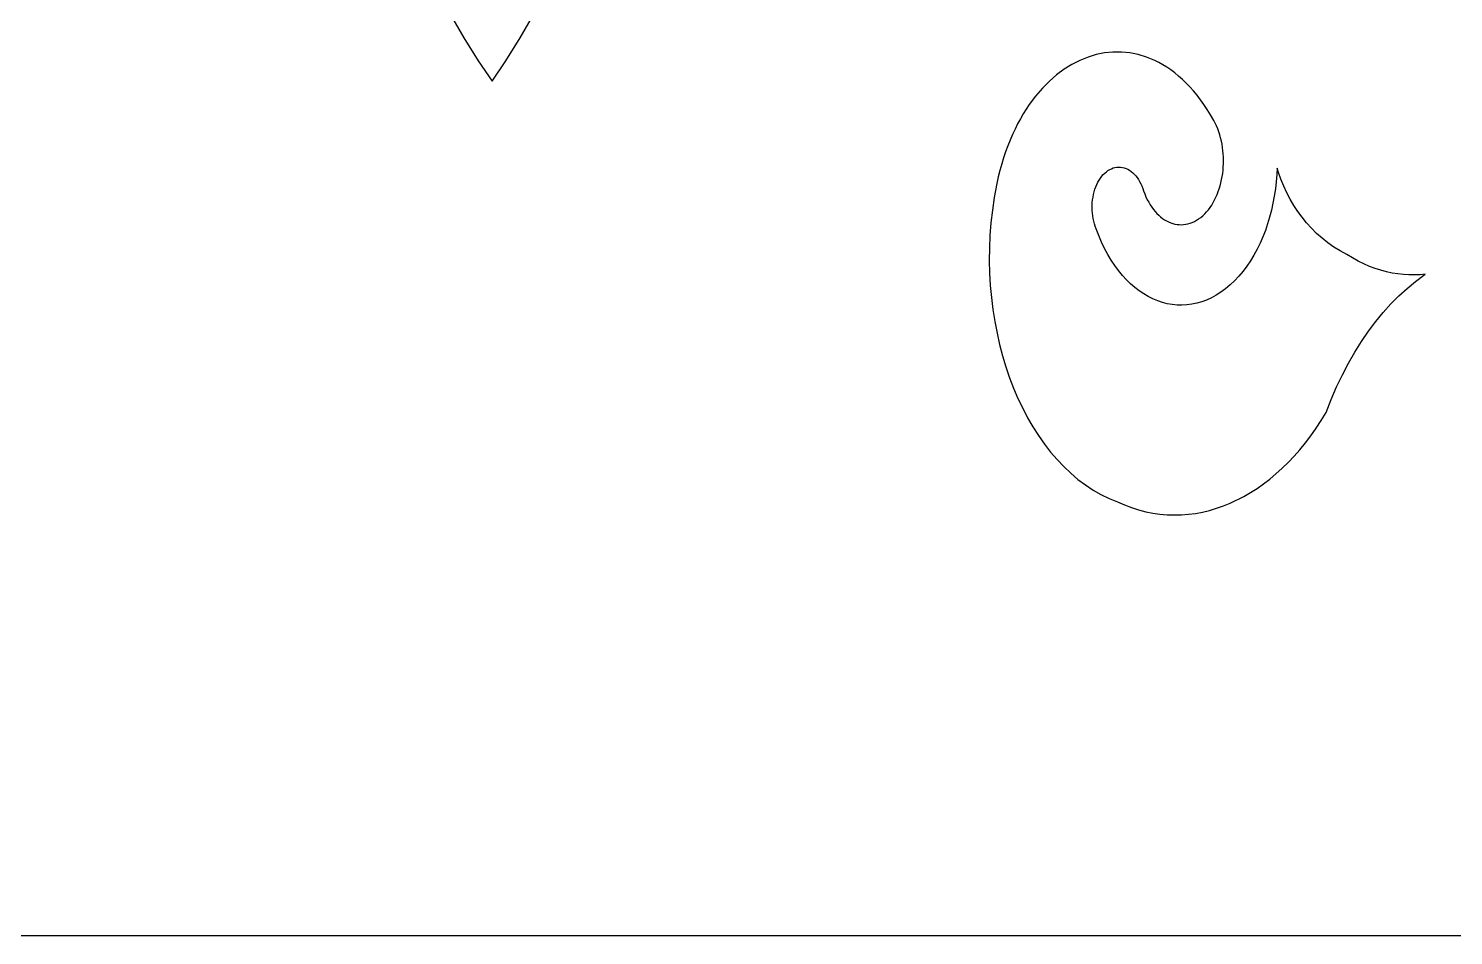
# Model space of a CAD drawing. Header units: centimetres. Extents: x -9.1 to 5.1, y -12.3 to 13.3.
# Drawn here: x -1.575 to 1.77, y 0.688 to 2.817 of the extents above; entities that cross this region are included whole.
import ezdxf

# ---------------------------------------------------------------- set-up
doc = ezdxf.new("R2010")
doc.units = ezdxf.units.CM
doc.header["$MEASUREMENT"] = 0
doc.layers.add('layer 1', color=7, linetype='Continuous')

msp = doc.modelspace()

# ---------------------------------------------------------------- linework, layer by layer
at = {"layer": 'layer 1', "color": 177}
for points, knots in [([(5.08841, 0.68839), (5.08841, 0.68839), (-9.09402, 0.68839), (-9.09402, 0.68839), (-9.09402, 0.68839), (-9.09402, 0.68839), (-9.09402, 13.34418), (-9.09402, 13.34418), (-9.09402, 13.34418), (-9.09402, 13.34418), (5.0911, 13.34418), (5.0911, 13.34418), (5.0911, 13.34418), (5.0911, 13.34418), (5.0911, 0.68839), (5.0911, 0.68839), (5.0911, 0.68839), (5.0911, 0.68839), (5.08841, 0.68839), (5.08841, 0.68839)], [0, 0, 0, 0, 0.1666667, 0.1666667, 0.1666667, 0.1666667, 0.3333333, 0.3333333, 0.3333333, 0.3333333, 0.5, 0.5, 0.5, 0.5, 0.6666667, 0.6666667, 0.6666667, 0.6666667, 1, 1, 1, 1]), ([(-0.48696, 2.69329), (-0.48696, 2.69329), (-0.51969, 2.74154), (-0.51969, 2.74154), (-0.51969, 2.74154), (-0.51969, 2.74154), (-0.55319, 2.79533), (-0.55319, 2.79533), (-0.55319, 2.79533), (-0.55319, 2.79533), (-0.5851, 2.85119), (-0.5851, 2.85119), (-0.5851, 2.85119), (-0.5851, 2.85119), (-0.61536, 2.909), (-0.61536, 2.909), (-0.61536, 2.909), (-0.61536, 2.909), (-0.64393, 2.96872), (-0.64393, 2.96872), (-0.64393, 2.96872), (-0.64393, 2.96872), (-0.67079, 3.03025), (-0.67079, 3.03025), (-0.67079, 3.03025), (-0.67079, 3.03025), (-0.69589, 3.09351), (-0.69589, 3.09351), (-0.69589, 3.09351), (-0.69589, 3.09351), (-0.71917, 3.15841), (-0.71917, 3.15841), (-0.71917, 3.15841), (-0.71917, 3.15841), (-0.69589, 3.22332), (-0.69589, 3.22332), (-0.69589, 3.22332), (-0.69589, 3.22332), (-0.67079, 3.28656), (-0.67079, 3.28656), (-0.67079, 3.28656), (-0.67079, 3.28656), (-0.64393, 3.34809), (-0.64393, 3.34809), (-0.64393, 3.34809), (-0.64393, 3.34809), (-0.61536, 3.40781), (-0.61536, 3.40781), (-0.61536, 3.40781), (-0.61536, 3.40781), (-0.5851, 3.46564), (-0.5851, 3.46564), (-0.5851, 3.46564), (-0.5851, 3.46564), (-0.55319, 3.52148), (-0.55319, 3.52148), (-0.55319, 3.52148), (-0.55319, 3.52148), (-0.51969, 3.57529), (-0.51969, 3.57529), (-0.51969, 3.57529), (-0.51969, 3.57529), (-0.48696, 3.62353), (-0.48696, 3.62353), (-0.48696, 3.62353), (-0.48696, 3.62353), (-0.45421, 3.57529), (-0.45421, 3.57529), (-0.45421, 3.57529), (-0.45421, 3.57529), (-0.42072, 3.52148), (-0.42072, 3.52148), (-0.42072, 3.52148), (-0.42072, 3.52148), (-0.38881, 3.46564), (-0.38881, 3.46564), (-0.38881, 3.46564), (-0.38881, 3.46564), (-0.35855, 3.40781), (-0.35855, 3.40781), (-0.35855, 3.40781), (-0.35855, 3.40781), (-0.32998, 3.34809), (-0.32998, 3.34809), (-0.32998, 3.34809), (-0.32998, 3.34809), (-0.30312, 3.28656), (-0.30312, 3.28656), (-0.30312, 3.28656), (-0.30312, 3.28656), (-0.27802, 3.22332), (-0.27802, 3.22332), (-0.27802, 3.22332), (-0.27802, 3.22332), (-0.25475, 3.15841), (-0.25475, 3.15841), (-0.25475, 3.15841), (-0.25475, 3.15841), (-0.27802, 3.09351), (-0.27802, 3.09351), (-0.27802, 3.09351), (-0.27802, 3.09351), (-0.30312, 3.03025), (-0.30312, 3.03025), (-0.30312, 3.03025), (-0.30312, 3.03025), (-0.32998, 2.96872), (-0.32998, 2.96872), (-0.32998, 2.96872), (-0.32998, 2.96872), (-0.35855, 2.909), (-0.35855, 2.909), (-0.35855, 2.909), (-0.35855, 2.909), (-0.38881, 2.85119), (-0.38881, 2.85119), (-0.38881, 2.85119), (-0.38881, 2.85119), (-0.42072, 2.79533), (-0.42072, 2.79533), (-0.42072, 2.79533), (-0.42072, 2.79533), (-0.45421, 2.74154), (-0.45421, 2.74154), (-0.45421, 2.74154), (-0.45421, 2.74154), (-0.48696, 2.69329), (-0.48696, 2.69329)], [0, 0, 0, 0, 0.030303, 0.030303, 0.030303, 0.030303, 0.0606061, 0.0606061, 0.0606061, 0.0606061, 0.0909091, 0.0909091, 0.0909091, 0.0909091, 0.1212121, 0.1212121, 0.1212121, 0.1212121, 0.1515152, 0.1515152, 0.1515152, 0.1515152, 0.1818182, 0.1818182, 0.1818182, 0.1818182, 0.2121212, 0.2121212, 0.2121212, 0.2121212, 0.2424242, 0.2424242, 0.2424242, 0.2424242, 0.2727273, 0.2727273, 0.2727273, 0.2727273, 0.3030303, 0.3030303, 0.3030303, 0.3030303, 0.3333333, 0.3333333, 0.3333333, 0.3333333, 0.3636364, 0.3636364, 0.3636364, 0.3636364, 0.3939394, 0.3939394, 0.3939394, 0.3939394, 0.4242424, 0.4242424, 0.4242424, 0.4242424, 0.4545455, 0.4545455, 0.4545455, 0.4545455, 0.4848485, 0.4848485, 0.4848485, 0.4848485, 0.5151515, 0.5151515, 0.5151515, 0.5151515, 0.5454545, 0.5454545, 0.5454545, 0.5454545, 0.5757576, 0.5757576, 0.5757576, 0.5757576, 0.6060606, 0.6060606, 0.6060606, 0.6060606, 0.6363636, 0.6363636, 0.6363636, 0.6363636, 0.6666667, 0.6666667, 0.6666667, 0.6666667, 0.6969697, 0.6969697, 0.6969697, 0.6969697, 0.7272727, 0.7272727, 0.7272727, 0.7272727, 0.7575758, 0.7575758, 0.7575758, 0.7575758, 0.7878788, 0.7878788, 0.7878788, 0.7878788, 0.8181818, 0.8181818, 0.8181818, 0.8181818, 0.8484848, 0.8484848, 0.8484848, 0.8484848, 0.8787879, 0.8787879, 0.8787879, 0.8787879, 0.9090909, 0.9090909, 0.9090909, 0.9090909, 0.9393939, 0.9393939, 0.9393939, 0.9393939, 1, 1, 1, 1]), ([(1.70365, 2.24036), (1.70365, 2.24036), (1.70105, 2.23862), (1.70105, 2.23862), (1.70105, 2.23862), (1.70105, 2.23862), (1.68095, 2.22363), (1.68095, 2.22363), (1.68095, 2.22363), (1.68095, 2.22363), (1.66131, 2.20732), (1.66131, 2.20732), (1.66131, 2.20732), (1.66131, 2.20732), (1.6421, 2.18971), (1.6421, 2.18971), (1.6421, 2.18971), (1.6421, 2.18971), (1.62341, 2.17081), (1.62341, 2.17081), (1.62341, 2.17081), (1.62341, 2.17081), (1.60525, 2.15067), (1.60525, 2.15067), (1.60525, 2.15067), (1.60525, 2.15067), (1.58765, 2.12927), (1.58765, 2.12927), (1.58765, 2.12927), (1.58765, 2.12927), (1.57067, 2.10666), (1.57067, 2.10666), (1.57067, 2.10666), (1.57067, 2.10666), (1.55431, 2.08284), (1.55431, 2.08284), (1.55431, 2.08284), (1.55431, 2.08284), (1.53861, 2.05785), (1.53861, 2.05785), (1.53861, 2.05785), (1.53861, 2.05785), (1.52362, 2.03171), (1.52362, 2.03171), (1.52362, 2.03171), (1.52362, 2.03171), (1.50937, 2.00441), (1.50937, 2.00441), (1.50937, 2.00441), (1.50937, 2.00441), (1.4959, 1.97601), (1.4959, 1.97601), (1.4959, 1.97601), (1.4959, 1.97601), (1.4832, 1.9465), (1.4832, 1.9465), (1.4832, 1.9465), (1.4832, 1.9465), (1.47138, 1.91592), (1.47138, 1.91592), (1.47138, 1.91592), (1.47138, 1.91592), (1.45975, 1.89702), (1.45975, 1.89702), (1.45975, 1.89702), (1.45975, 1.89702), (1.44773, 1.87884), (1.44773, 1.87884), (1.44773, 1.87884), (1.44773, 1.87884), (1.43533, 1.86135), (1.43533, 1.86135), (1.43533, 1.86135), (1.43533, 1.86135), (1.42256, 1.8446), (1.42256, 1.8446), (1.42256, 1.8446), (1.42256, 1.8446), (1.40944, 1.82857), (1.40944, 1.82857), (1.40944, 1.82857), (1.40944, 1.82857), (1.39596, 1.81329), (1.39596, 1.81329), (1.39596, 1.81329), (1.39596, 1.81329), (1.38218, 1.79876), (1.38218, 1.79876), (1.38218, 1.79876), (1.38218, 1.79876), (1.36808, 1.78498), (1.36808, 1.78498), (1.36808, 1.78498), (1.36808, 1.78498), (1.33904, 1.75975), (1.33904, 1.75975), (1.33904, 1.75975), (1.33904, 1.75975), (1.309, 1.73765), (1.309, 1.73765), (1.309, 1.73765), (1.309, 1.73765), (1.27805, 1.71879), (1.27805, 1.71879), (1.27805, 1.71879), (1.27805, 1.71879), (1.24635, 1.70322), (1.24635, 1.70322), (1.24635, 1.70322), (1.24635, 1.70322), (1.23027, 1.69669), (1.23027, 1.69669), (1.23027, 1.69669), (1.23027, 1.69669), (1.21405, 1.69102), (1.21405, 1.69102), (1.21405, 1.69102), (1.21405, 1.69102), (1.19767, 1.68621), (1.19767, 1.68621), (1.19767, 1.68621), (1.19767, 1.68621), (1.18122, 1.68226), (1.18122, 1.68226), (1.18122, 1.68226), (1.18122, 1.68226), (1.16468, 1.6792), (1.16468, 1.6792), (1.16468, 1.6792), (1.16468, 1.6792), (1.14807, 1.67702), (1.14807, 1.67702), (1.14807, 1.67702), (1.14807, 1.67702), (1.13138, 1.67573), (1.13138, 1.67573), (1.13138, 1.67573), (1.13138, 1.67573), (1.11467, 1.67537), (1.11467, 1.67537), (1.11467, 1.67537), (1.11467, 1.67537), (1.09793, 1.67591), (1.09793, 1.67591), (1.09793, 1.67591), (1.09793, 1.67591), (1.08117, 1.67738), (1.08117, 1.67738), (1.08117, 1.67738), (1.08117, 1.67738), (1.06444, 1.67978), (1.06444, 1.67978), (1.06444, 1.67978), (1.06444, 1.67978), (1.04773, 1.68313), (1.04773, 1.68313), (1.04773, 1.68313), (1.04773, 1.68313), (1.03107, 1.68743), (1.03107, 1.68743), (1.03107, 1.68743), (1.03107, 1.68743), (1.01446, 1.69271), (1.01446, 1.69271), (1.01446, 1.69271), (1.01446, 1.69271), (0.99793, 1.69893), (0.99793, 1.69893), (0.99793, 1.69893), (0.99793, 1.69893), (0.9815, 1.70616), (0.9815, 1.70616), (0.9815, 1.70616), (0.9815, 1.70616), (0.96187, 1.71404), (0.96187, 1.71404), (0.96187, 1.71404), (0.96187, 1.71404), (0.94274, 1.7233), (0.94274, 1.7233), (0.94274, 1.7233), (0.94274, 1.7233), (0.92413, 1.73391), (0.92413, 1.73391), (0.92413, 1.73391), (0.92413, 1.73391), (0.90606, 1.74583), (0.90606, 1.74583), (0.90606, 1.74583), (0.90606, 1.74583), (0.88853, 1.75897), (0.88853, 1.75897), (0.88853, 1.75897), (0.88853, 1.75897), (0.8716, 1.77332), (0.8716, 1.77332), (0.8716, 1.77332), (0.8716, 1.77332), (0.85524, 1.78883), (0.85524, 1.78883), (0.85524, 1.78883), (0.85524, 1.78883), (0.83949, 1.80546), (0.83949, 1.80546), (0.83949, 1.80546), (0.83949, 1.80546), (0.82437, 1.82315), (0.82437, 1.82315), (0.82437, 1.82315), (0.82437, 1.82315), (0.80989, 1.84186), (0.80989, 1.84186), (0.80989, 1.84186), (0.80989, 1.84186), (0.79611, 1.86155), (0.79611, 1.86155), (0.79611, 1.86155), (0.79611, 1.86155), (0.78297, 1.88216), (0.78297, 1.88216), (0.78297, 1.88216), (0.78297, 1.88216), (0.77056, 1.90367), (0.77056, 1.90367), (0.77056, 1.90367), (0.77056, 1.90367), (0.75885, 1.92602), (0.75885, 1.92602), (0.75885, 1.92602), (0.75885, 1.92602), (0.74787, 1.94915), (0.74787, 1.94915), (0.74787, 1.94915), (0.74787, 1.94915), (0.73766, 1.97305), (0.73766, 1.97305), (0.73766, 1.97305), (0.73766, 1.97305), (0.72824, 1.99763), (0.72824, 1.99763), (0.72824, 1.99763), (0.72824, 1.99763), (0.71959, 2.02289), (0.71959, 2.02289), (0.71959, 2.02289), (0.71959, 2.02289), (0.71175, 2.04877), (0.71175, 2.04877), (0.71175, 2.04877), (0.71175, 2.04877), (0.70475, 2.0752), (0.70475, 2.0752), (0.70475, 2.0752), (0.70475, 2.0752), (0.69859, 2.10216), (0.69859, 2.10216), (0.69859, 2.10216), (0.69859, 2.10216), (0.69331, 2.12959), (0.69331, 2.12959), (0.69331, 2.12959), (0.69331, 2.12959), (0.68891, 2.15748), (0.68891, 2.15748), (0.68891, 2.15748), (0.68891, 2.15748), (0.68541, 2.18574), (0.68541, 2.18574), (0.68541, 2.18574), (0.68541, 2.18574), (0.68282, 2.21433), (0.68282, 2.21433), (0.68282, 2.21433), (0.68282, 2.21433), (0.68119, 2.24324), (0.68119, 2.24324), (0.68119, 2.24324), (0.68119, 2.24324), (0.68051, 2.27239), (0.68051, 2.27239), (0.68051, 2.27239), (0.68051, 2.27239), (0.68079, 2.30176), (0.68079, 2.30176), (0.68079, 2.30176), (0.68079, 2.30176), (0.68208, 2.33127), (0.68208, 2.33127), (0.68208, 2.33127), (0.68208, 2.33127), (0.68439, 2.3609), (0.68439, 2.3609), (0.68439, 2.3609), (0.68439, 2.3609), (0.68772, 2.39063), (0.68772, 2.39063), (0.68772, 2.39063), (0.68772, 2.39063), (0.69211, 2.42036), (0.69211, 2.42036), (0.69211, 2.42036), (0.69211, 2.42036), (0.6949, 2.43686), (0.6949, 2.43686), (0.6949, 2.43686), (0.6949, 2.43686), (0.69807, 2.45301), (0.69807, 2.45301), (0.69807, 2.45301), (0.69807, 2.45301), (0.70157, 2.46877), (0.70157, 2.46877), (0.70157, 2.46877), (0.70157, 2.46877), (0.70539, 2.48417), (0.70539, 2.48417), (0.70539, 2.48417), (0.70539, 2.48417), (0.70957, 2.49918), (0.70957, 2.49918), (0.70957, 2.49918), (0.70957, 2.49918), (0.71405, 2.51381), (0.71405, 2.51381), (0.71405, 2.51381), (0.71405, 2.51381), (0.71884, 2.52806), (0.71884, 2.52806), (0.71884, 2.52806), (0.71884, 2.52806), (0.72393, 2.54192), (0.72393, 2.54192), (0.72393, 2.54192), (0.72393, 2.54192), (0.72931, 2.55539), (0.72931, 2.55539), (0.72931, 2.55539), (0.72931, 2.55539), (0.73496, 2.56847), (0.73496, 2.56847), (0.73496, 2.56847), (0.73496, 2.56847), (0.7409, 2.58114), (0.7409, 2.58114), (0.7409, 2.58114), (0.7409, 2.58114), (0.7471, 2.59343), (0.7471, 2.59343), (0.7471, 2.59343), (0.7471, 2.59343), (0.75355, 2.6053), (0.75355, 2.6053), (0.75355, 2.6053), (0.75355, 2.6053), (0.76023, 2.61678), (0.76023, 2.61678), (0.76023, 2.61678), (0.76023, 2.61678), (0.76717, 2.62782), (0.76717, 2.62782), (0.76717, 2.62782), (0.76717, 2.62782), (0.77432, 2.63847), (0.77432, 2.63847), (0.77432, 2.63847), (0.77432, 2.63847), (0.78929, 2.65852), (0.78929, 2.65852), (0.78929, 2.65852), (0.78929, 2.65852), (0.80504, 2.67687), (0.80504, 2.67687), (0.80504, 2.67687), (0.80504, 2.67687), (0.82153, 2.6935), (0.82153, 2.6935), (0.82153, 2.6935), (0.82153, 2.6935), (0.83866, 2.7084), (0.83866, 2.7084), (0.83866, 2.7084), (0.83866, 2.7084), (0.85639, 2.72153), (0.85639, 2.72153), (0.85639, 2.72153), (0.85639, 2.72153), (0.87462, 2.73287), (0.87462, 2.73287), (0.87462, 2.73287), (0.87462, 2.73287), (0.89329, 2.74239), (0.89329, 2.74239), (0.89329, 2.74239), (0.89329, 2.74239), (0.91232, 2.75006), (0.91232, 2.75006), (0.91232, 2.75006), (0.91232, 2.75006), (0.93164, 2.75587), (0.93164, 2.75587), (0.93164, 2.75587), (0.93164, 2.75587), (0.95119, 2.75978), (0.95119, 2.75978), (0.95119, 2.75978), (0.95119, 2.75978), (0.97089, 2.76178), (0.97089, 2.76178), (0.97089, 2.76178), (0.97089, 2.76178), (0.99065, 2.76183), (0.99065, 2.76183), (0.99065, 2.76183), (0.99065, 2.76183), (1.01043, 2.75991), (1.01043, 2.75991), (1.01043, 2.75991), (1.01043, 2.75991), (1.03013, 2.756), (1.03013, 2.756), (1.03013, 2.756), (1.03013, 2.756), (1.04968, 2.75006), (1.04968, 2.75006), (1.04968, 2.75006), (1.04968, 2.75006), (1.06904, 2.74209), (1.06904, 2.74209), (1.06904, 2.74209), (1.06904, 2.74209), (1.0786, 2.73731), (1.0786, 2.73731), (1.0786, 2.73731), (1.0786, 2.73731), (1.08808, 2.73202), (1.08808, 2.73202), (1.08808, 2.73202), (1.08808, 2.73202), (1.0975, 2.72621), (1.0975, 2.72621), (1.0975, 2.72621), (1.0975, 2.72621), (1.10678, 2.71988), (1.10678, 2.71988), (1.10678, 2.71988), (1.10678, 2.71988), (1.11598, 2.713), (1.11598, 2.713), (1.11598, 2.713), (1.11598, 2.713), (1.12506, 2.7056), (1.12506, 2.7056), (1.12506, 2.7056), (1.12506, 2.7056), (1.13402, 2.69767), (1.13402, 2.69767), (1.13402, 2.69767), (1.13402, 2.69767), (1.14282, 2.68918), (1.14282, 2.68918), (1.14282, 2.68918), (1.14282, 2.68918), (1.15149, 2.68016), (1.15149, 2.68016), (1.15149, 2.68016), (1.15149, 2.68016), (1.16001, 2.67058), (1.16001, 2.67058), (1.16001, 2.67058), (1.16001, 2.67058), (1.16836, 2.66047), (1.16836, 2.66047), (1.16836, 2.66047), (1.16836, 2.66047), (1.17656, 2.6498), (1.17656, 2.6498), (1.17656, 2.6498), (1.17656, 2.6498), (1.18456, 2.63856), (1.18456, 2.63856), (1.18456, 2.63856), (1.18456, 2.63856), (1.19237, 2.62677), (1.19237, 2.62677), (1.19237, 2.62677), (1.19237, 2.62677), (1.19998, 2.61443), (1.19998, 2.61443), (1.19998, 2.61443), (1.19998, 2.61443), (1.2074, 2.6015), (1.2074, 2.6015), (1.2074, 2.6015), (1.2074, 2.6015), (1.2108, 2.59503), (1.2108, 2.59503), (1.2108, 2.59503), (1.2108, 2.59503), (1.21392, 2.58835), (1.21392, 2.58835), (1.21392, 2.58835), (1.21392, 2.58835), (1.21676, 2.58152), (1.21676, 2.58152), (1.21676, 2.58152), (1.21676, 2.58152), (1.21933, 2.57454), (1.21933, 2.57454), (1.21933, 2.57454), (1.21933, 2.57454), (1.22162, 2.56742), (1.22162, 2.56742), (1.22162, 2.56742), (1.22162, 2.56742), (1.22364, 2.56018), (1.22364, 2.56018), (1.22364, 2.56018), (1.22364, 2.56018), (1.22541, 2.55285), (1.22541, 2.55285), (1.22541, 2.55285), (1.22541, 2.55285), (1.22688, 2.54541), (1.22688, 2.54541), (1.22688, 2.54541), (1.22688, 2.54541), (1.22811, 2.53791), (1.22811, 2.53791), (1.22811, 2.53791), (1.22811, 2.53791), (1.22907, 2.53035), (1.22907, 2.53035), (1.22907, 2.53035), (1.22907, 2.53035), (1.22976, 2.52276), (1.22976, 2.52276), (1.22976, 2.52276), (1.22976, 2.52276), (1.23019, 2.51514), (1.23019, 2.51514), (1.23019, 2.51514), (1.23019, 2.51514), (1.23036, 2.5075), (1.23036, 2.5075), (1.23036, 2.5075), (1.23036, 2.5075), (1.23027, 2.49989), (1.23027, 2.49989), (1.23027, 2.49989), (1.23027, 2.49989), (1.22993, 2.49229), (1.22993, 2.49229), (1.22993, 2.49229), (1.22993, 2.49229), (1.22933, 2.48473), (1.22933, 2.48473), (1.22933, 2.48473), (1.22933, 2.48473), (1.22847, 2.47723), (1.22847, 2.47723), (1.22847, 2.47723), (1.22847, 2.47723), (1.22737, 2.46979), (1.22737, 2.46979), (1.22737, 2.46979), (1.22737, 2.46979), (1.22601, 2.46244), (1.22601, 2.46244), (1.22601, 2.46244), (1.22601, 2.46244), (1.22441, 2.45519), (1.22441, 2.45519), (1.22441, 2.45519), (1.22441, 2.45519), (1.22254, 2.44808), (1.22254, 2.44808), (1.22254, 2.44808), (1.22254, 2.44808), (1.22044, 2.44108), (1.22044, 2.44108), (1.22044, 2.44108), (1.22044, 2.44108), (1.21809, 2.43425), (1.21809, 2.43425), (1.21809, 2.43425), (1.21809, 2.43425), (1.21551, 2.42757), (1.21551, 2.42757), (1.21551, 2.42757), (1.21551, 2.42757), (1.21267, 2.42107), (1.21267, 2.42107), (1.21267, 2.42107), (1.21267, 2.42107), (1.2096, 2.41479), (1.2096, 2.41479), (1.2096, 2.41479), (1.2096, 2.41479), (1.20628, 2.40871), (1.20628, 2.40871), (1.20628, 2.40871), (1.20628, 2.40871), (1.20273, 2.40285), (1.20273, 2.40285), (1.20273, 2.40285), (1.20273, 2.40285), (1.19895, 2.39725), (1.19895, 2.39725), (1.19895, 2.39725), (1.19895, 2.39725), (1.19492, 2.3919), (1.19492, 2.3919), (1.19492, 2.3919), (1.19492, 2.3919), (1.19069, 2.38684), (1.19069, 2.38684), (1.19069, 2.38684), (1.19069, 2.38684), (1.1862, 2.38206), (1.1862, 2.38206), (1.1862, 2.38206), (1.1862, 2.38206), (1.18154, 2.37767), (1.18154, 2.37767), (1.18154, 2.37767), (1.18154, 2.37767), (1.1768, 2.37369), (1.1768, 2.37369), (1.1768, 2.37369), (1.1768, 2.37369), (1.17198, 2.37015), (1.17198, 2.37015), (1.17198, 2.37015), (1.17198, 2.37015), (1.16709, 2.36703), (1.16709, 2.36703), (1.16709, 2.36703), (1.16709, 2.36703), (1.16213, 2.36433), (1.16213, 2.36433), (1.16213, 2.36433), (1.16213, 2.36433), (1.15711, 2.36204), (1.15711, 2.36204), (1.15711, 2.36204), (1.15711, 2.36204), (1.15206, 2.36017), (1.15206, 2.36017), (1.15206, 2.36017), (1.15206, 2.36017), (1.14698, 2.35871), (1.14698, 2.35871), (1.14698, 2.35871), (1.14698, 2.35871), (1.14187, 2.35766), (1.14187, 2.35766), (1.14187, 2.35766), (1.14187, 2.35766), (1.13677, 2.35699), (1.13677, 2.35699), (1.13677, 2.35699), (1.13677, 2.35699), (1.13164, 2.35673), (1.13164, 2.35673), (1.13164, 2.35673), (1.13164, 2.35673), (1.12654, 2.35687), (1.12654, 2.35687), (1.12654, 2.35687), (1.12654, 2.35687), (1.12146, 2.35738), (1.12146, 2.35738), (1.12146, 2.35738), (1.12146, 2.35738), (1.11641, 2.35829), (1.11641, 2.35829), (1.11641, 2.35829), (1.11641, 2.35829), (1.11139, 2.35957), (1.11139, 2.35957), (1.11139, 2.35957), (1.11139, 2.35957), (1.10645, 2.36124), (1.10645, 2.36124), (1.10645, 2.36124), (1.10645, 2.36124), (1.10155, 2.36328), (1.10155, 2.36328), (1.10155, 2.36328), (1.10155, 2.36328), (1.09672, 2.36568), (1.09672, 2.36568), (1.09672, 2.36568), (1.09672, 2.36568), (1.092, 2.36845), (1.092, 2.36845), (1.092, 2.36845), (1.092, 2.36845), (1.08735, 2.37159), (1.08735, 2.37159), (1.08735, 2.37159), (1.08735, 2.37159), (1.08281, 2.37508), (1.08281, 2.37508), (1.08281, 2.37508), (1.08281, 2.37508), (1.07839, 2.37893), (1.07839, 2.37893), (1.07839, 2.37893), (1.07839, 2.37893), (1.07407, 2.38311), (1.07407, 2.38311), (1.07407, 2.38311), (1.07407, 2.38311), (1.06991, 2.38766), (1.06991, 2.38766), (1.06991, 2.38766), (1.06991, 2.38766), (1.06589, 2.39254), (1.06589, 2.39254), (1.06589, 2.39254), (1.06589, 2.39254), (1.06203, 2.39776), (1.06203, 2.39776), (1.06203, 2.39776), (1.06203, 2.39776), (1.05833, 2.40331), (1.05833, 2.40331), (1.05833, 2.40331), (1.05833, 2.40331), (1.0548, 2.4092), (1.0548, 2.4092), (1.0548, 2.4092), (1.0548, 2.4092), (1.05146, 2.41541), (1.05146, 2.41541), (1.05146, 2.41541), (1.05146, 2.41541), (1.04831, 2.42195), (1.04831, 2.42195), (1.04831, 2.42195), (1.04831, 2.42195), (1.04539, 2.42881), (1.04539, 2.42881), (1.04539, 2.42881), (1.04539, 2.42881), (1.04268, 2.43597), (1.04268, 2.43597), (1.04268, 2.43597), (1.04268, 2.43597), (1.04075, 2.4419), (1.04075, 2.4419), (1.04075, 2.4419), (1.04075, 2.4419), (1.03855, 2.44756), (1.03855, 2.44756), (1.03855, 2.44756), (1.03855, 2.44756), (1.03614, 2.45294), (1.03614, 2.45294), (1.03614, 2.45294), (1.03614, 2.45294), (1.03348, 2.45804), (1.03348, 2.45804), (1.03348, 2.45804), (1.03348, 2.45804), (1.03063, 2.46283), (1.03063, 2.46283), (1.03063, 2.46283), (1.03063, 2.46283), (1.02755, 2.46731), (1.02755, 2.46731), (1.02755, 2.46731), (1.02755, 2.46731), (1.02432, 2.47145), (1.02432, 2.47145), (1.02432, 2.47145), (1.02432, 2.47145), (1.02088, 2.47527), (1.02088, 2.47527), (1.02088, 2.47527), (1.02088, 2.47527), (1.01731, 2.47872), (1.01731, 2.47872), (1.01731, 2.47872), (1.01731, 2.47872), (1.01356, 2.4818), (1.01356, 2.4818), (1.01356, 2.4818), (1.01356, 2.4818), (1.00967, 2.4845), (1.00967, 2.4845), (1.00967, 2.4845), (1.00967, 2.4845), (1.00567, 2.48682), (1.00567, 2.48682), (1.00567, 2.48682), (1.00567, 2.48682), (1.00156, 2.48872), (1.00156, 2.48872), (1.00156, 2.48872), (1.00156, 2.48872), (0.99733, 2.4902), (0.99733, 2.4902), (0.99733, 2.4902), (0.99733, 2.4902), (0.99302, 2.49125), (0.99302, 2.49125), (0.99302, 2.49125), (0.99302, 2.49125), (0.98865, 2.49186), (0.98865, 2.49186), (0.98865, 2.49186), (0.98865, 2.49186), (0.98425, 2.49201), (0.98425, 2.49201), (0.98425, 2.49201), (0.98425, 2.49201), (0.97988, 2.4917), (0.97988, 2.4917), (0.97988, 2.4917), (0.97988, 2.4917), (0.97557, 2.49096), (0.97557, 2.49096), (0.97557, 2.49096), (0.97557, 2.49096), (0.97134, 2.48978), (0.97134, 2.48978), (0.97134, 2.48978), (0.97134, 2.48978), (0.96719, 2.48817), (0.96719, 2.48817), (0.96719, 2.48817), (0.96719, 2.48817), (0.96312, 2.48615), (0.96312, 2.48615), (0.96312, 2.48615), (0.96312, 2.48615), (0.95916, 2.48373), (0.95916, 2.48373), (0.95916, 2.48373), (0.95916, 2.48373), (0.95534, 2.48093), (0.95534, 2.48093), (0.95534, 2.48093), (0.95534, 2.48093), (0.95164, 2.47773), (0.95164, 2.47773), (0.95164, 2.47773), (0.95164, 2.47773), (0.94809, 2.47418), (0.94809, 2.47418), (0.94809, 2.47418), (0.94809, 2.47418), (0.9447, 2.47025), (0.9447, 2.47025), (0.9447, 2.47025), (0.9447, 2.47025), (0.9415, 2.46598), (0.9415, 2.46598), (0.9415, 2.46598), (0.9415, 2.46598), (0.93848, 2.46138), (0.93848, 2.46138), (0.93848, 2.46138), (0.93848, 2.46138), (0.93565, 2.45644), (0.93565, 2.45644), (0.93565, 2.45644), (0.93565, 2.45644), (0.93305, 2.45121), (0.93305, 2.45121), (0.93305, 2.45121), (0.93305, 2.45121), (0.93067, 2.44565), (0.93067, 2.44565), (0.93067, 2.44565), (0.93067, 2.44565), (0.92855, 2.43986), (0.92855, 2.43986), (0.92855, 2.43986), (0.92855, 2.43986), (0.92674, 2.43391), (0.92674, 2.43391), (0.92674, 2.43391), (0.92674, 2.43391), (0.9252, 2.42785), (0.9252, 2.42785), (0.9252, 2.42785), (0.9252, 2.42785), (0.92397, 2.42166), (0.92397, 2.42166), (0.92397, 2.42166), (0.92397, 2.42166), (0.92299, 2.41539), (0.92299, 2.41539), (0.92299, 2.41539), (0.92299, 2.41539), (0.92233, 2.40906), (0.92233, 2.40906), (0.92233, 2.40906), (0.92233, 2.40906), (0.92194, 2.40269), (0.92194, 2.40269), (0.92194, 2.40269), (0.92194, 2.40269), (0.92184, 2.3963), (0.92184, 2.3963), (0.92184, 2.3963), (0.92184, 2.3963), (0.92203, 2.38991), (0.92203, 2.38991), (0.92203, 2.38991), (0.92203, 2.38991), (0.92252, 2.38355), (0.92252, 2.38355), (0.92252, 2.38355), (0.92252, 2.38355), (0.92328, 2.37724), (0.92328, 2.37724), (0.92328, 2.37724), (0.92328, 2.37724), (0.92433, 2.37102), (0.92433, 2.37102), (0.92433, 2.37102), (0.92433, 2.37102), (0.92567, 2.36487), (0.92567, 2.36487), (0.92567, 2.36487), (0.92567, 2.36487), (0.9273, 2.35886), (0.9273, 2.35886), (0.9273, 2.35886), (0.9273, 2.35886), (0.9292, 2.35297), (0.9292, 2.35297), (0.9292, 2.35297), (0.9292, 2.35297), (0.93142, 2.34726), (0.93142, 2.34726), (0.93142, 2.34726), (0.93142, 2.34726), (0.93756, 2.33102), (0.93756, 2.33102), (0.93756, 2.33102), (0.93756, 2.33102), (0.94419, 2.3155), (0.94419, 2.3155), (0.94419, 2.3155), (0.94419, 2.3155), (0.95129, 2.30071), (0.95129, 2.30071), (0.95129, 2.30071), (0.95129, 2.30071), (0.95885, 2.28664), (0.95885, 2.28664), (0.95885, 2.28664), (0.95885, 2.28664), (0.96682, 2.2733), (0.96682, 2.2733), (0.96682, 2.2733), (0.96682, 2.2733), (0.97521, 2.26073), (0.97521, 2.26073), (0.97521, 2.26073), (0.97521, 2.26073), (0.98396, 2.24891), (0.98396, 2.24891), (0.98396, 2.24891), (0.98396, 2.24891), (0.99307, 2.23784), (0.99307, 2.23784), (0.99307, 2.23784), (0.99307, 2.23784), (1.00249, 2.22757), (1.00249, 2.22757), (1.00249, 2.22757), (1.00249, 2.22757), (1.01224, 2.21807), (1.01224, 2.21807), (1.01224, 2.21807), (1.01224, 2.21807), (1.02227, 2.20936), (1.02227, 2.20936), (1.02227, 2.20936), (1.02227, 2.20936), (1.03254, 2.20145), (1.03254, 2.20145), (1.03254, 2.20145), (1.03254, 2.20145), (1.04306, 2.19436), (1.04306, 2.19436), (1.04306, 2.19436), (1.04306, 2.19436), (1.0538, 2.18809), (1.0538, 2.18809), (1.0538, 2.18809), (1.0538, 2.18809), (1.06471, 2.18263), (1.06471, 2.18263), (1.06471, 2.18263), (1.06471, 2.18263), (1.0758, 2.17803), (1.0758, 2.17803), (1.0758, 2.17803), (1.0758, 2.17803), (1.08702, 2.17425), (1.08702, 2.17425), (1.08702, 2.17425), (1.08702, 2.17425), (1.09837, 2.17134), (1.09837, 2.17134), (1.09837, 2.17134), (1.09837, 2.17134), (1.10981, 2.16929), (1.10981, 2.16929), (1.10981, 2.16929), (1.10981, 2.16929), (1.12131, 2.16811), (1.12131, 2.16811), (1.12131, 2.16811), (1.12131, 2.16811), (1.13287, 2.16781), (1.13287, 2.16781), (1.13287, 2.16781), (1.13287, 2.16781), (1.14445, 2.1684), (1.14445, 2.1684), (1.14445, 2.1684), (1.14445, 2.1684), (1.15603, 2.1699), (1.15603, 2.1699), (1.15603, 2.1699), (1.15603, 2.1699), (1.16758, 2.17229), (1.16758, 2.17229), (1.16758, 2.17229), (1.16758, 2.17229), (1.1791, 2.1756), (1.1791, 2.1756), (1.1791, 2.1756), (1.1791, 2.1756), (1.19054, 2.17985), (1.19054, 2.17985), (1.19054, 2.17985), (1.19054, 2.17985), (1.20187, 2.18501), (1.20187, 2.18501), (1.20187, 2.18501), (1.20187, 2.18501), (1.21311, 2.19112), (1.21311, 2.19112), (1.21311, 2.19112), (1.21311, 2.19112), (1.22419, 2.19819), (1.22419, 2.19819), (1.22419, 2.19819), (1.22419, 2.19819), (1.23512, 2.20621), (1.23512, 2.20621), (1.23512, 2.20621), (1.23512, 2.20621), (1.24585, 2.21521), (1.24585, 2.21521), (1.24585, 2.21521), (1.24585, 2.21521), (1.25639, 2.22518), (1.25639, 2.22518), (1.25639, 2.22518), (1.25639, 2.22518), (1.26654, 2.23598), (1.26654, 2.23598), (1.26654, 2.23598), (1.26654, 2.23598), (1.27616, 2.24746), (1.27616, 2.24746), (1.27616, 2.24746), (1.27616, 2.24746), (1.28526, 2.25955), (1.28526, 2.25955), (1.28526, 2.25955), (1.28526, 2.25955), (1.29384, 2.27225), (1.29384, 2.27225), (1.29384, 2.27225), (1.29384, 2.27225), (1.30187, 2.28549), (1.30187, 2.28549), (1.30187, 2.28549), (1.30187, 2.28549), (1.30937, 2.29926), (1.30937, 2.29926), (1.30937, 2.29926), (1.30937, 2.29926), (1.31633, 2.31351), (1.31633, 2.31351), (1.31633, 2.31351), (1.31633, 2.31351), (1.32275, 2.32821), (1.32275, 2.32821), (1.32275, 2.32821), (1.32275, 2.32821), (1.32862, 2.34332), (1.32862, 2.34332), (1.32862, 2.34332), (1.32862, 2.34332), (1.33393, 2.35882), (1.33393, 2.35882), (1.33393, 2.35882), (1.33393, 2.35882), (1.33869, 2.37464), (1.33869, 2.37464), (1.33869, 2.37464), (1.33869, 2.37464), (1.34289, 2.39078), (1.34289, 2.39078), (1.34289, 2.39078), (1.34289, 2.39078), (1.34654, 2.40717), (1.34654, 2.40717), (1.34654, 2.40717), (1.34654, 2.40717), (1.34962, 2.42381), (1.34962, 2.42381), (1.34962, 2.42381), (1.34962, 2.42381), (1.35213, 2.44065), (1.35213, 2.44065), (1.35213, 2.44065), (1.35213, 2.44065), (1.35407, 2.45763), (1.35407, 2.45763), (1.35407, 2.45763), (1.35407, 2.45763), (1.35542, 2.47475), (1.35542, 2.47475), (1.35542, 2.47475), (1.35542, 2.47475), (1.35608, 2.48903), (1.35608, 2.48903), (1.35608, 2.48903), (1.35608, 2.48903), (1.35914, 2.47957), (1.35914, 2.47957), (1.35914, 2.47957), (1.35914, 2.47957), (1.36517, 2.46328), (1.36517, 2.46328), (1.36517, 2.46328), (1.36517, 2.46328), (1.37181, 2.44734), (1.37181, 2.44734), (1.37181, 2.44734), (1.37181, 2.44734), (1.3791, 2.43178), (1.3791, 2.43178), (1.3791, 2.43178), (1.3791, 2.43178), (1.38706, 2.41665), (1.38706, 2.41665), (1.38706, 2.41665), (1.38706, 2.41665), (1.39567, 2.40195), (1.39567, 2.40195), (1.39567, 2.40195), (1.39567, 2.40195), (1.40495, 2.38774), (1.40495, 2.38774), (1.40495, 2.38774), (1.40495, 2.38774), (1.41491, 2.37403), (1.41491, 2.37403), (1.41491, 2.37403), (1.41491, 2.37403), (1.42553, 2.36087), (1.42553, 2.36087), (1.42553, 2.36087), (1.42553, 2.36087), (1.43687, 2.34828), (1.43687, 2.34828), (1.43687, 2.34828), (1.43687, 2.34828), (1.44889, 2.3363), (1.44889, 2.3363), (1.44889, 2.3363), (1.44889, 2.3363), (1.46163, 2.32496), (1.46163, 2.32496), (1.46163, 2.32496), (1.46163, 2.32496), (1.47509, 2.31429), (1.47509, 2.31429), (1.47509, 2.31429), (1.47509, 2.31429), (1.48925, 2.30431), (1.48925, 2.30431), (1.48925, 2.30431), (1.48925, 2.30431), (1.50414, 2.29507), (1.50414, 2.29507), (1.50414, 2.29507), (1.50414, 2.29507), (1.51976, 2.28661), (1.51976, 2.28661), (1.51976, 2.28661), (1.51976, 2.28661), (1.53305, 2.27854), (1.53305, 2.27854), (1.53305, 2.27854), (1.53305, 2.27854), (1.54634, 2.27124), (1.54634, 2.27124), (1.54634, 2.27124), (1.54634, 2.27124), (1.55967, 2.26472), (1.55967, 2.26472), (1.55967, 2.26472), (1.55967, 2.26472), (1.57299, 2.25894), (1.57299, 2.25894), (1.57299, 2.25894), (1.57299, 2.25894), (1.58631, 2.25392), (1.58631, 2.25392), (1.58631, 2.25392), (1.58631, 2.25392), (1.59964, 2.24963), (1.59964, 2.24963), (1.59964, 2.24963), (1.59964, 2.24963), (1.61291, 2.24606), (1.61291, 2.24606), (1.61291, 2.24606), (1.61291, 2.24606), (1.62617, 2.24321), (1.62617, 2.24321), (1.62617, 2.24321), (1.62617, 2.24321), (1.63941, 2.24106), (1.63941, 2.24106), (1.63941, 2.24106), (1.63941, 2.24106), (1.65258, 2.23959), (1.65258, 2.23959), (1.65258, 2.23959), (1.65258, 2.23959), (1.66568, 2.23881), (1.66568, 2.23881), (1.66568, 2.23881), (1.66568, 2.23881), (1.67874, 2.23869), (1.67874, 2.23869), (1.67874, 2.23869), (1.67874, 2.23869), (1.6917, 2.23924), (1.6917, 2.23924), (1.6917, 2.23924), (1.6917, 2.23924), (1.70365, 2.24036), (1.70365, 2.24036)], [0, 0, 0, 0, 0.0031646, 0.0031646, 0.0031646, 0.0031646, 0.0063291, 0.0063291, 0.0063291, 0.0063291, 0.0094937, 0.0094937, 0.0094937, 0.0094937, 0.0126582, 0.0126582, 0.0126582, 0.0126582, 0.0158228, 0.0158228, 0.0158228, 0.0158228, 0.0189873, 0.0189873, 0.0189873, 0.0189873, 0.0221519, 0.0221519, 0.0221519, 0.0221519, 0.0253165, 0.0253165, 0.0253165, 0.0253165, 0.028481, 0.028481, 0.028481, 0.028481, 0.0316456, 0.0316456, 0.0316456, 0.0316456, 0.0348101, 0.0348101, 0.0348101, 0.0348101, 0.0379747, 0.0379747, 0.0379747, 0.0379747, 0.0411392, 0.0411392, 0.0411392, 0.0411392, 0.0443038, 0.0443038, 0.0443038, 0.0443038, 0.0474684, 0.0474684, 0.0474684, 0.0474684, 0.0506329, 0.0506329, 0.0506329, 0.0506329, 0.0537975, 0.0537975, 0.0537975, 0.0537975, 0.056962, 0.056962, 0.056962, 0.056962, 0.0601266, 0.0601266, 0.0601266, 0.0601266, 0.0632911, 0.0632911, 0.0632911, 0.0632911, 0.0664557, 0.0664557, 0.0664557, 0.0664557, 0.0696203, 0.0696203, 0.0696203, 0.0696203, 0.0727848, 0.0727848, 0.0727848, 0.0727848, 0.0759494, 0.0759494, 0.0759494, 0.0759494, 0.0791139, 0.0791139, 0.0791139, 0.0791139, 0.0822785, 0.0822785, 0.0822785, 0.0822785, 0.085443, 0.085443, 0.085443, 0.085443, 0.0886076, 0.0886076, 0.0886076, 0.0886076, 0.0917722, 0.0917722, 0.0917722, 0.0917722, 0.0949367, 0.0949367, 0.0949367, 0.0949367, 0.0981013, 0.0981013, 0.0981013, 0.0981013, 0.1012658, 0.1012658, 0.1012658, 0.1012658, 0.1044304, 0.1044304, 0.1044304, 0.1044304, 0.1075949, 0.1075949, 0.1075949, 0.1075949, 0.1107595, 0.1107595, 0.1107595, 0.1107595, 0.1139241, 0.1139241, 0.1139241, 0.1139241, 0.1170886, 0.1170886, 0.1170886, 0.1170886, 0.1202532, 0.1202532, 0.1202532, 0.1202532, 0.1234177, 0.1234177, 0.1234177, 0.1234177, 0.1265823, 0.1265823, 0.1265823, 0.1265823, 0.1297468, 0.1297468, 0.1297468, 0.1297468, 0.1329114, 0.1329114, 0.1329114, 0.1329114, 0.1360759, 0.1360759, 0.1360759, 0.1360759, 0.1392405, 0.1392405, 0.1392405, 0.1392405, 0.1424051, 0.1424051, 0.1424051, 0.1424051, 0.1455696, 0.1455696, 0.1455696, 0.1455696, 0.1487342, 0.1487342, 0.1487342, 0.1487342, 0.1518987, 0.1518987, 0.1518987, 0.1518987, 0.1550633, 0.1550633, 0.1550633, 0.1550633, 0.1582278, 0.1582278, 0.1582278, 0.1582278, 0.1613924, 0.1613924, 0.1613924, 0.1613924, 0.164557, 0.164557, 0.164557, 0.164557, 0.1677215, 0.1677215, 0.1677215, 0.1677215, 0.1708861, 0.1708861, 0.1708861, 0.1708861, 0.1740506, 0.1740506, 0.1740506, 0.1740506, 0.1772152, 0.1772152, 0.1772152, 0.1772152, 0.1803797, 0.1803797, 0.1803797, 0.1803797, 0.1835443, 0.1835443, 0.1835443, 0.1835443, 0.1867089, 0.1867089, 0.1867089, 0.1867089, 0.1898734, 0.1898734, 0.1898734, 0.1898734, 0.193038, 0.193038, 0.193038, 0.193038, 0.1962025, 0.1962025, 0.1962025, 0.1962025, 0.1993671, 0.1993671, 0.1993671, 0.1993671, 0.2025316, 0.2025316, 0.2025316, 0.2025316, 0.2056962, 0.2056962, 0.2056962, 0.2056962, 0.2088608, 0.2088608, 0.2088608, 0.2088608, 0.2120253, 0.2120253, 0.2120253, 0.2120253, 0.2151899, 0.2151899, 0.2151899, 0.2151899, 0.2183544, 0.2183544, 0.2183544, 0.2183544, 0.221519, 0.221519, 0.221519, 0.221519, 0.2246835, 0.2246835, 0.2246835, 0.2246835, 0.2278481, 0.2278481, 0.2278481, 0.2278481, 0.2310127, 0.2310127, 0.2310127, 0.2310127, 0.2341772, 0.2341772, 0.2341772, 0.2341772, 0.2373418, 0.2373418, 0.2373418, 0.2373418, 0.2405063, 0.2405063, 0.2405063, 0.2405063, 0.2436709, 0.2436709, 0.2436709, 0.2436709, 0.2468354, 0.2468354, 0.2468354, 0.2468354, 0.25, 0.25, 0.25, 0.25, 0.2531646, 0.2531646, 0.2531646, 0.2531646, 0.2563291, 0.2563291, 0.2563291, 0.2563291, 0.2594937, 0.2594937, 0.2594937, 0.2594937, 0.2626582, 0.2626582, 0.2626582, 0.2626582, 0.2658228, 0.2658228, 0.2658228, 0.2658228, 0.2689873, 0.2689873, 0.2689873, 0.2689873, 0.2721519, 0.2721519, 0.2721519, 0.2721519, 0.2753165, 0.2753165, 0.2753165, 0.2753165, 0.278481, 0.278481, 0.278481, 0.278481, 0.2816456, 0.2816456, 0.2816456, 0.2816456, 0.2848101, 0.2848101, 0.2848101, 0.2848101, 0.2879747, 0.2879747, 0.2879747, 0.2879747, 0.2911392, 0.2911392, 0.2911392, 0.2911392, 0.2943038, 0.2943038, 0.2943038, 0.2943038, 0.2974684, 0.2974684, 0.2974684, 0.2974684, 0.3006329, 0.3006329, 0.3006329, 0.3006329, 0.3037975, 0.3037975, 0.3037975, 0.3037975, 0.306962, 0.306962, 0.306962, 0.306962, 0.3101266, 0.3101266, 0.3101266, 0.3101266, 0.3132911, 0.3132911, 0.3132911, 0.3132911, 0.3164557, 0.3164557, 0.3164557, 0.3164557, 0.3196203, 0.3196203, 0.3196203, 0.3196203, 0.3227848, 0.3227848, 0.3227848, 0.3227848, 0.3259494, 0.3259494, 0.3259494, 0.3259494, 0.3291139, 0.3291139, 0.3291139, 0.3291139, 0.3322785, 0.3322785, 0.3322785, 0.3322785, 0.335443, 0.335443, 0.335443, 0.335443, 0.3386076, 0.3386076, 0.3386076, 0.3386076, 0.3417722, 0.3417722, 0.3417722, 0.3417722, 0.3449367, 0.3449367, 0.3449367, 0.3449367, 0.3481013, 0.3481013, 0.3481013, 0.3481013, 0.3512658, 0.3512658, 0.3512658, 0.3512658, 0.3544304, 0.3544304, 0.3544304, 0.3544304, 0.3575949, 0.3575949, 0.3575949, 0.3575949, 0.3607595, 0.3607595, 0.3607595, 0.3607595, 0.3639241, 0.3639241, 0.3639241, 0.3639241, 0.3670886, 0.3670886, 0.3670886, 0.3670886, 0.3702532, 0.3702532, 0.3702532, 0.3702532, 0.3734177, 0.3734177, 0.3734177, 0.3734177, 0.3765823, 0.3765823, 0.3765823, 0.3765823, 0.3797468, 0.3797468, 0.3797468, 0.3797468, 0.3829114, 0.3829114, 0.3829114, 0.3829114, 0.3860759, 0.3860759, 0.3860759, 0.3860759, 0.3892405, 0.3892405, 0.3892405, 0.3892405, 0.3924051, 0.3924051, 0.3924051, 0.3924051, 0.3955696, 0.3955696, 0.3955696, 0.3955696, 0.3987342, 0.3987342, 0.3987342, 0.3987342, 0.4018987, 0.4018987, 0.4018987, 0.4018987, 0.4050633, 0.4050633, 0.4050633, 0.4050633, 0.4082278, 0.4082278, 0.4082278, 0.4082278, 0.4113924, 0.4113924, 0.4113924, 0.4113924, 0.414557, 0.414557, 0.414557, 0.414557, 0.4177215, 0.4177215, 0.4177215, 0.4177215, 0.4208861, 0.4208861, 0.4208861, 0.4208861, 0.4240506, 0.4240506, 0.4240506, 0.4240506, 0.4272152, 0.4272152, 0.4272152, 0.4272152, 0.4303797, 0.4303797, 0.4303797, 0.4303797, 0.4335443, 0.4335443, 0.4335443, 0.4335443, 0.4367089, 0.4367089, 0.4367089, 0.4367089, 0.4398734, 0.4398734, 0.4398734, 0.4398734, 0.443038, 0.443038, 0.443038, 0.443038, 0.4462025, 0.4462025, 0.4462025, 0.4462025, 0.4493671, 0.4493671, 0.4493671, 0.4493671, 0.4525316, 0.4525316, 0.4525316, 0.4525316, 0.4556962, 0.4556962, 0.4556962, 0.4556962, 0.4588608, 0.4588608, 0.4588608, 0.4588608, 0.4620253, 0.4620253, 0.4620253, 0.4620253, 0.4651899, 0.4651899, 0.4651899, 0.4651899, 0.4683544, 0.4683544, 0.4683544, 0.4683544, 0.471519, 0.471519, 0.471519, 0.471519, 0.4746835, 0.4746835, 0.4746835, 0.4746835, 0.4778481, 0.4778481, 0.4778481, 0.4778481, 0.4810127, 0.4810127, 0.4810127, 0.4810127, 0.4841772, 0.4841772, 0.4841772, 0.4841772, 0.4873418, 0.4873418, 0.4873418, 0.4873418, 0.4905063, 0.4905063, 0.4905063, 0.4905063, 0.4936709, 0.4936709, 0.4936709, 0.4936709, 0.4968354, 0.4968354, 0.4968354, 0.4968354, 0.5, 0.5, 0.5, 0.5, 0.5031646, 0.5031646, 0.5031646, 0.5031646, 0.5063291, 0.5063291, 0.5063291, 0.5063291, 0.5094937, 0.5094937, 0.5094937, 0.5094937, 0.5126582, 0.5126582, 0.5126582, 0.5126582, 0.5158228, 0.5158228, 0.5158228, 0.5158228, 0.5189873, 0.5189873, 0.5189873, 0.5189873, 0.5221519, 0.5221519, 0.5221519, 0.5221519, 0.5253165, 0.5253165, 0.5253165, 0.5253165, 0.528481, 0.528481, 0.528481, 0.528481, 0.5316456, 0.5316456, 0.5316456, 0.5316456, 0.5348101, 0.5348101, 0.5348101, 0.5348101, 0.5379747, 0.5379747, 0.5379747, 0.5379747, 0.5411392, 0.5411392, 0.5411392, 0.5411392, 0.5443038, 0.5443038, 0.5443038, 0.5443038, 0.5474684, 0.5474684, 0.5474684, 0.5474684, 0.5506329, 0.5506329, 0.5506329, 0.5506329, 0.5537975, 0.5537975, 0.5537975, 0.5537975, 0.556962, 0.556962, 0.556962, 0.556962, 0.5601266, 0.5601266, 0.5601266, 0.5601266, 0.5632911, 0.5632911, 0.5632911, 0.5632911, 0.5664557, 0.5664557, 0.5664557, 0.5664557, 0.5696203, 0.5696203, 0.5696203, 0.5696203, 0.5727848, 0.5727848, 0.5727848, 0.5727848, 0.5759494, 0.5759494, 0.5759494, 0.5759494, 0.5791139, 0.5791139, 0.5791139, 0.5791139, 0.5822785, 0.5822785, 0.5822785, 0.5822785, 0.585443, 0.585443, 0.585443, 0.585443, 0.5886076, 0.5886076, 0.5886076, 0.5886076, 0.5917722, 0.5917722, 0.5917722, 0.5917722, 0.5949367, 0.5949367, 0.5949367, 0.5949367, 0.5981013, 0.5981013, 0.5981013, 0.5981013, 0.6012658, 0.6012658, 0.6012658, 0.6012658, 0.6044304, 0.6044304, 0.6044304, 0.6044304, 0.6075949, 0.6075949, 0.6075949, 0.6075949, 0.6107595, 0.6107595, 0.6107595, 0.6107595, 0.6139241, 0.6139241, 0.6139241, 0.6139241, 0.6170886, 0.6170886, 0.6170886, 0.6170886, 0.6202532, 0.6202532, 0.6202532, 0.6202532, 0.6234177, 0.6234177, 0.6234177, 0.6234177, 0.6265823, 0.6265823, 0.6265823, 0.6265823, 0.6297468, 0.6297468, 0.6297468, 0.6297468, 0.6329114, 0.6329114, 0.6329114, 0.6329114, 0.6360759, 0.6360759, 0.6360759, 0.6360759, 0.6392405, 0.6392405, 0.6392405, 0.6392405, 0.6424051, 0.6424051, 0.6424051, 0.6424051, 0.6455696, 0.6455696, 0.6455696, 0.6455696, 0.6487342, 0.6487342, 0.6487342, 0.6487342, 0.6518987, 0.6518987, 0.6518987, 0.6518987, 0.6550633, 0.6550633, 0.6550633, 0.6550633, 0.6582278, 0.6582278, 0.6582278, 0.6582278, 0.6613924, 0.6613924, 0.6613924, 0.6613924, 0.664557, 0.664557, 0.664557, 0.664557, 0.6677215, 0.6677215, 0.6677215, 0.6677215, 0.6708861, 0.6708861, 0.6708861, 0.6708861, 0.6740506, 0.6740506, 0.6740506, 0.6740506, 0.6772152, 0.6772152, 0.6772152, 0.6772152, 0.6803797, 0.6803797, 0.6803797, 0.6803797, 0.6835443, 0.6835443, 0.6835443, 0.6835443, 0.6867089, 0.6867089, 0.6867089, 0.6867089, 0.6898734, 0.6898734, 0.6898734, 0.6898734, 0.693038, 0.693038, 0.693038, 0.693038, 0.6962025, 0.6962025, 0.6962025, 0.6962025, 0.6993671, 0.6993671, 0.6993671, 0.6993671, 0.7025316, 0.7025316, 0.7025316, 0.7025316, 0.7056962, 0.7056962, 0.7056962, 0.7056962, 0.7088608, 0.7088608, 0.7088608, 0.7088608, 0.7120253, 0.7120253, 0.7120253, 0.7120253, 0.7151899, 0.7151899, 0.7151899, 0.7151899, 0.7183544, 0.7183544, 0.7183544, 0.7183544, 0.721519, 0.721519, 0.721519, 0.721519, 0.7246835, 0.7246835, 0.7246835, 0.7246835, 0.7278481, 0.7278481, 0.7278481, 0.7278481, 0.7310127, 0.7310127, 0.7310127, 0.7310127, 0.7341772, 0.7341772, 0.7341772, 0.7341772, 0.7373418, 0.7373418, 0.7373418, 0.7373418, 0.7405063, 0.7405063, 0.7405063, 0.7405063, 0.7436709, 0.7436709, 0.7436709, 0.7436709, 0.7468354, 0.7468354, 0.7468354, 0.7468354, 0.75, 0.75, 0.75, 0.75, 0.7531646, 0.7531646, 0.7531646, 0.7531646, 0.7563291, 0.7563291, 0.7563291, 0.7563291, 0.7594937, 0.7594937, 0.7594937, 0.7594937, 0.7626582, 0.7626582, 0.7626582, 0.7626582, 0.7658228, 0.7658228, 0.7658228, 0.7658228, 0.7689873, 0.7689873, 0.7689873, 0.7689873, 0.7721519, 0.7721519, 0.7721519, 0.7721519, 0.7753165, 0.7753165, 0.7753165, 0.7753165, 0.778481, 0.778481, 0.778481, 0.778481, 0.7816456, 0.7816456, 0.7816456, 0.7816456, 0.7848101, 0.7848101, 0.7848101, 0.7848101, 0.7879747, 0.7879747, 0.7879747, 0.7879747, 0.7911392, 0.7911392, 0.7911392, 0.7911392, 0.7943038, 0.7943038, 0.7943038, 0.7943038, 0.7974684, 0.7974684, 0.7974684, 0.7974684, 0.8006329, 0.8006329, 0.8006329, 0.8006329, 0.8037975, 0.8037975, 0.8037975, 0.8037975, 0.806962, 0.806962, 0.806962, 0.806962, 0.8101266, 0.8101266, 0.8101266, 0.8101266, 0.8132911, 0.8132911, 0.8132911, 0.8132911, 0.8164557, 0.8164557, 0.8164557, 0.8164557, 0.8196203, 0.8196203, 0.8196203, 0.8196203, 0.8227848, 0.8227848, 0.8227848, 0.8227848, 0.8259494, 0.8259494, 0.8259494, 0.8259494, 0.8291139, 0.8291139, 0.8291139, 0.8291139, 0.8322785, 0.8322785, 0.8322785, 0.8322785, 0.835443, 0.835443, 0.835443, 0.835443, 0.8386076, 0.8386076, 0.8386076, 0.8386076, 0.8417722, 0.8417722, 0.8417722, 0.8417722, 0.8449367, 0.8449367, 0.8449367, 0.8449367, 0.8481013, 0.8481013, 0.8481013, 0.8481013, 0.8512658, 0.8512658, 0.8512658, 0.8512658, 0.8544304, 0.8544304, 0.8544304, 0.8544304, 0.8575949, 0.8575949, 0.8575949, 0.8575949, 0.8607595, 0.8607595, 0.8607595, 0.8607595, 0.8639241, 0.8639241, 0.8639241, 0.8639241, 0.8670886, 0.8670886, 0.8670886, 0.8670886, 0.8702532, 0.8702532, 0.8702532, 0.8702532, 0.8734177, 0.8734177, 0.8734177, 0.8734177, 0.8765823, 0.8765823, 0.8765823, 0.8765823, 0.8797468, 0.8797468, 0.8797468, 0.8797468, 0.8829114, 0.8829114, 0.8829114, 0.8829114, 0.8860759, 0.8860759, 0.8860759, 0.8860759, 0.8892405, 0.8892405, 0.8892405, 0.8892405, 0.8924051, 0.8924051, 0.8924051, 0.8924051, 0.8955696, 0.8955696, 0.8955696, 0.8955696, 0.8987342, 0.8987342, 0.8987342, 0.8987342, 0.9018987, 0.9018987, 0.9018987, 0.9018987, 0.9050633, 0.9050633, 0.9050633, 0.9050633, 0.9082278, 0.9082278, 0.9082278, 0.9082278, 0.9113924, 0.9113924, 0.9113924, 0.9113924, 0.914557, 0.914557, 0.914557, 0.914557, 0.9177215, 0.9177215, 0.9177215, 0.9177215, 0.9208861, 0.9208861, 0.9208861, 0.9208861, 0.9240506, 0.9240506, 0.9240506, 0.9240506, 0.9272152, 0.9272152, 0.9272152, 0.9272152, 0.9303797, 0.9303797, 0.9303797, 0.9303797, 0.9335443, 0.9335443, 0.9335443, 0.9335443, 0.9367089, 0.9367089, 0.9367089, 0.9367089, 0.9398734, 0.9398734, 0.9398734, 0.9398734, 0.943038, 0.943038, 0.943038, 0.943038, 0.9462025, 0.9462025, 0.9462025, 0.9462025, 0.9493671, 0.9493671, 0.9493671, 0.9493671, 0.9525316, 0.9525316, 0.9525316, 0.9525316, 0.9556962, 0.9556962, 0.9556962, 0.9556962, 0.9588608, 0.9588608, 0.9588608, 0.9588608, 0.9620253, 0.9620253, 0.9620253, 0.9620253, 0.9651899, 0.9651899, 0.9651899, 0.9651899, 0.9683544, 0.9683544, 0.9683544, 0.9683544, 0.971519, 0.971519, 0.971519, 0.971519, 0.9746835, 0.9746835, 0.9746835, 0.9746835, 0.9778481, 0.9778481, 0.9778481, 0.9778481, 0.9810127, 0.9810127, 0.9810127, 0.9810127, 0.9841772, 0.9841772, 0.9841772, 0.9841772, 0.9873418, 0.9873418, 0.9873418, 0.9873418, 0.9905063, 0.9905063, 0.9905063, 0.9905063, 0.9936709, 0.9936709, 0.9936709, 0.9936709, 1, 1, 1, 1])]:
    msp.add_open_spline(points, degree=3, knots=knots, dxfattribs=at)

doc.saveas('drawing.dxf')
